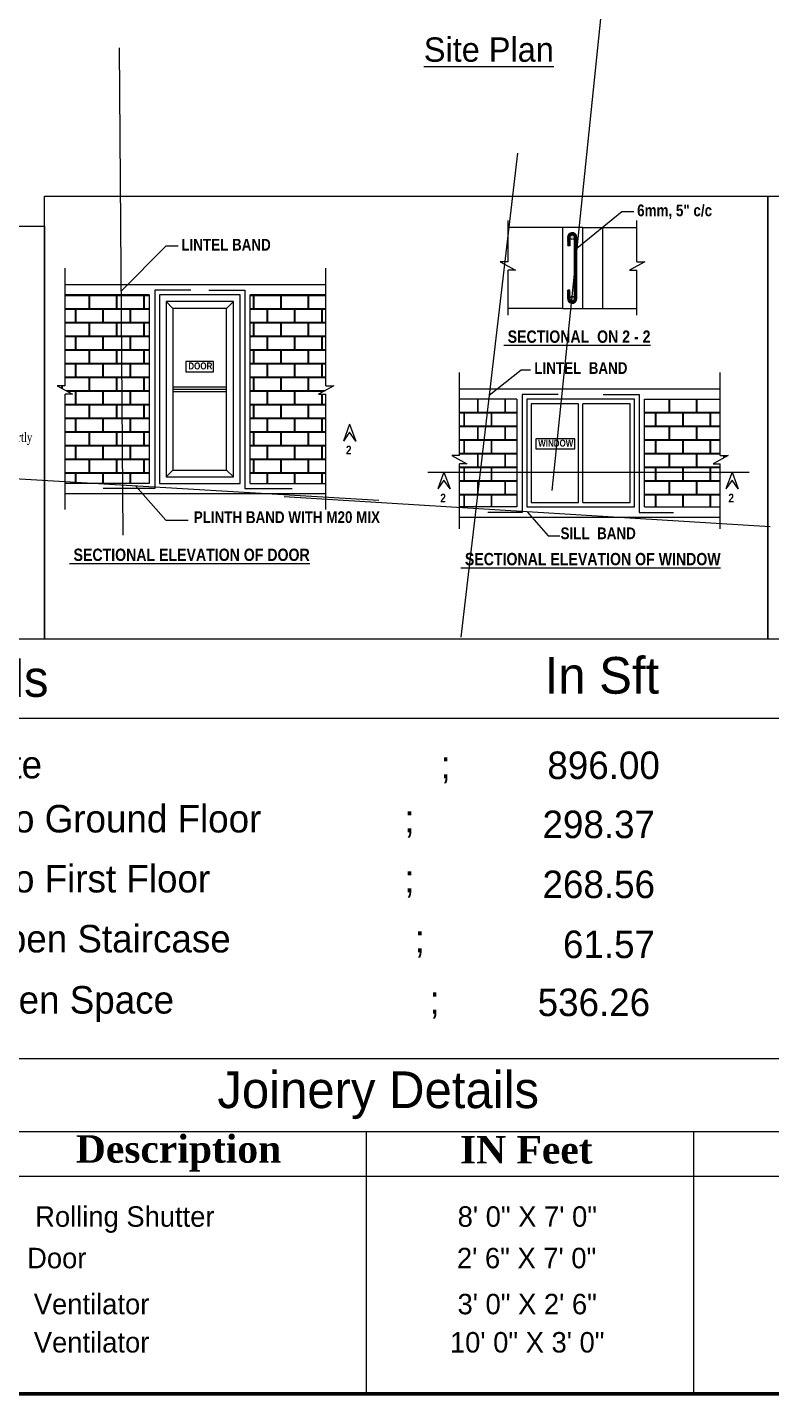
# Model space of a CAD drawing. Header units: millimetres. Extents: x 0 to 54.7, y 0 to 44.6.
# Drawn here: x 30.11 to 42.35, y 0 to 22.48 of the extents above; entities that cross this region are included whole.
import ezdxf
from ezdxf.enums import TextEntityAlignment as Align

# ---------------------------------------------------------------- set-up
doc = ezdxf.new("R2010")
doc.units = ezdxf.units.MM
doc.header["$MEASUREMENT"] = 0
doc.layers.get('0').update_dxf_attribs({"lineweight": 5})
doc.layers.add('FLOOR-STILT', color=7, linetype='Continuous', lineweight=50)
doc.styles.add('dim', font='ARIALNB.TTF')
doc.styles.add('STYLE 2', font='ANTQUABI.TTF')
doc.styles.add('style3', font='TIMES_0.TTF', dxfattribs={"width": 0.75})
doc.styles.add('swiss', font='ARIALNB.TTF')
doc.styles.add('TNR', font='TIMESBI_0.TTF')
doc.dimstyles.new('EQ', dxfattribs={"dimscale": 3.779, "dimtxt": 1.5, "dimasz": 1.5, "dimexe": 1.25, "dimexo": 1, "dimgap": 1, "dimtad": 1, "dimtih": 1, "dimtoh": 1, "dimdec": 1, "dimlunit": 3, "dimtxsty": 'dim', "dimblk": 'OBLIQUE', "dimcen": 2.5, "dimse1": 1, "dimse2": 1, "dimclrd": 140, "dimclre": 140, "dimadec": 0, "dimazin": 0, "dimtfac": 1, "dimtdec": 1, "dimtix": 1, "dimtmove": 2, "dimatfit": 3, "dimldrblk": 'OBLIQUE', "dimfxl": 0, "dimlwd": 18, "dimlwe": 18, "dimarcsym": 0})
pattern_1 = [(0, (-973.61075, -60.0515), (0.225129626, 0.225129626), [0.4397063, -0.01055295]), (0, (-973.83588, -60.04094), (0.225129626, 0.225129626), [0.4397063, -0.01055295]), (90, (-973.61075, -60.0515), (-0.225129626, 0.225129626), [-0.23568258, 0.21457668]), (90, (-973.6213, -60.0515), (-0.225129626, 0.225129626), [-0.23568258, 0.21457668])]

msp = doc.modelspace()

# ---------------------------------------------------------------- hatches: boundary and pattern name
h = msp.add_hatch()
h.set_pattern_fill('ANSI31', color=256, scale=0.001847, angle=90, style=0)
h.set_pattern_definition([(135, (104.8369357, -1028.9323626), (-0.00414559077, -0.00414559077), [])])
h.paths.add_polyline_path([(39.157, 19.028, 0.981267), (39.009, 19.028), (39.009, 18.885), (39.046, 18.885), (39.046, 19.025, -1.027107), (39.12, 19.025), (39.12, 18.015, -1.027107), (39.046, 18.015), (39.046, 18.156), (39.009, 18.156), (39.009, 18.012, 0.981267), (39.157, 18.013)])
h = msp.add_hatch(color=256)
h.paths.add_polyline_path([(39.119, 19.027, 0.405646), (39.083, 19.063, 1), (39.083, 18.989, 0.405646), (39.119, 19.025)])
h.paths.add_polyline_path([(39.119, 18.015, 0.405646), (39.083, 18.05, 0.407159), (39.046, 18.014), (39.046, 18.013, 0.407159), (39.083, 17.977, 0.405646), (39.119, 18.012)])
h = msp.add_hatch()
h.set_pattern_fill('AR-B816C', color=256, scale=0.001108, style=0)
h.set_pattern_definition(pattern_1)
h.paths.add_polyline_path([(30.737, 16.581), (30.605, 16.581), (30.857, 16.442), (30.737, 16.442), (30.737, 14.975), (32.12, 14.975), (32.12, 18.077), (30.737, 18.077)])
h = msp.add_hatch()
h.set_pattern_fill('AR-B816C', color=256, scale=0.001108, style=0)
h.set_pattern_definition(pattern_1)
h.paths.add_polyline_path([(33.782, 14.975), (35.028, 14.975), (35.028, 16.442), (34.908, 16.442), (35.159, 16.581), (35.028, 16.581), (35.028, 18.077), (33.782, 18.077)])
h = msp.add_hatch()
h.set_pattern_fill('AR-B816C,_O', color=256, scale=0.001108)
h.set_pattern_definition([(0, (-473.73238, -23.03547), (0.22512963, 0.22512963), [0.4397063, -0.01055295]), (0, (-473.9575, -23.02492), (0.22512963, 0.22512963), [0.4397063, -0.01055295]), (90, (-473.73238, -23.03547), (-0.22512963, 0.22512963), [-0.23568258, 0.21457668]), (90, (-473.74293, -23.03547), (-0.22512963, 0.22512963), [-0.23568258, 0.21457668])])
h.paths.add_polyline_path([(38.17, 16.36), (37.23, 16.36), (37.23, 15.437), (37.099, 15.437), (37.35, 15.298), (37.23, 15.298), (37.23, 14.588), (38.17, 14.588)])
h.paths.add_polyline_path([(40.275, 14.588), (41.521, 14.588), (41.521, 15.298), (41.401, 15.298), (41.652, 15.437), (41.521, 15.437), (41.521, 16.36), (40.275, 16.36)])
h.paths.add_polyline_path([(38.861, 14.026), (39.66, 14.026), (39.66, 14.205), (38.861, 14.205)], flags=9)

# ---------------------------------------------------------------- linework, layer by layer
for p, q in [((38.03, 18.622), (38.03, 19.299)), ((38.923, 19.185), (38.03, 19.185)), ((39.256, 19.185), (40.149, 19.185)), ((39.588, 17.855), (39.588, 19.185)), ((40.149, 18.622), (40.149, 19.299)), ((39.009, 19.027), (39.009, 18.885)), ((39.046, 18.885), (39.009, 18.885)), ((39.046, 19.027), (39.046, 18.885)), ((39.12, 18.015), (39.12, 19.027)), ((39.157, 18.015), (39.157, 19.028)), ((30.737, 16.581), (30.737, 18.517)), ((35.028, 16.581), (35.028, 18.517)), ((37.899, 18.622), (38.15, 18.483)), ((38.03, 18.622), (37.899, 18.622)), ((38.03, 17.742), (38.03, 18.483)), ((38.15, 18.483), (38.03, 18.483)), ((40.281, 18.622), (40.029, 18.483)), ((40.029, 18.483), (40.149, 18.483)), ((40.149, 18.622), (40.281, 18.622)), ((40.149, 17.742), (40.149, 18.483)), ((35.028, 18.243), (30.737, 18.243)), ((32.12, 18.077), (30.737, 18.077)), ((32.12, 18.077), (32.12, 14.975)), ((32.209, 18.156), (32.209, 14.893)), ((32.803, 18.156), (32.209, 18.156)), ((33.616, 18.077), (32.286, 18.077)), ((32.286, 18.077), (32.286, 14.975)), ((33.616, 18.077), (32.286, 18.077)), ((33.099, 18.156), (33.692, 18.156)), ((33.616, 14.975), (33.616, 18.077)), ((33.692, 18.156), (33.692, 14.893)), ((35.028, 18.077), (33.782, 18.077)), ((33.782, 14.975), (33.782, 18.077)), ((39.009, 18.013), (39.009, 18.156)), ((39.046, 18.156), (39.009, 18.156)), ((39.046, 18.013), (39.046, 18.156)), ((32.508, 17.855), (32.397, 17.966)), ((33.394, 17.855), (33.505, 17.966)), ((38.923, 17.855), (38.03, 17.855)), ((39.256, 17.855), (40.149, 17.855)), ((37.23, 15.437), (37.23, 16.801)), ((41.521, 15.437), (41.521, 16.801)), ((30.737, 16.581), (30.605, 16.581)), ((30.605, 16.581), (30.857, 16.442)), ((30.737, 14.544), (30.737, 16.442)), ((30.857, 16.442), (30.737, 16.442)), ((32.508, 16.563), (33.394, 16.563)), ((32.508, 16.526), (33.394, 16.526)), ((32.508, 16.489), (33.394, 16.489)), ((35.159, 16.581), (34.908, 16.442)), ((34.908, 16.442), (35.028, 16.442)), ((35.028, 16.581), (35.159, 16.581)), ((35.028, 14.544), (35.028, 16.442)), ((41.521, 16.526), (37.23, 16.526)), ((38.259, 16.44), (38.259, 14.497)), ((38.853, 16.44), (38.259, 16.44)), ((39.592, 16.44), (40.186, 16.44)), ((40.186, 16.44), (40.186, 14.497)), ((38.17, 16.36), (37.23, 16.36)), ((38.17, 16.36), (38.17, 14.588)), ((39.185, 14.661), (39.185, 16.286)), ((39.259, 14.661), (39.259, 16.286)), ((40.275, 16.36), (41.521, 16.36)), ((40.275, 14.588), (40.275, 16.36)), ((35.418, 15.952), (35.316, 15.673)), ((35.418, 15.819), (35.316, 15.673)), ((35.418, 15.952), (35.52, 15.673)), ((35.52, 15.673), (35.418, 15.819)), ((37.23, 15.437), (37.099, 15.437)), ((37.099, 15.437), (37.35, 15.298)), ((37.23, 14.231), (37.23, 15.298)), ((37.35, 15.298), (37.23, 15.298)), ((41.652, 15.437), (41.401, 15.298)), ((41.401, 15.298), (41.521, 15.298)), ((41.521, 15.437), (41.652, 15.437)), ((41.521, 14.231), (41.521, 15.298)), ((32.508, 15.196), (32.397, 15.085)), ((33.394, 15.196), (33.505, 15.085)), ((36.707, 15.163), (41.994, 15.163)), ((36.971, 15.163), (36.869, 14.884)), ((36.971, 15.163), (37.073, 14.884)), ((41.714, 15.163), (41.612, 14.884)), ((41.714, 15.163), (41.816, 14.884)), ((32.12, 14.975), (30.737, 14.975)), ((32.209, 14.893), (31.359, 14.893)), ((32.286, 14.975), (33.616, 14.975)), ((33.692, 14.893), (34.474, 14.893)), ((33.782, 14.975), (35.028, 14.975)), ((36.971, 15.03), (36.869, 14.884)), ((37.073, 14.884), (36.971, 15.03)), ((41.714, 15.03), (41.612, 14.884)), ((41.816, 14.884), (41.714, 15.03)), ((30.737, 14.808), (35.028, 14.808)), ((38.17, 14.588), (37.23, 14.588)), ((37.23, 14.421), (41.521, 14.421)), ((38.259, 14.497), (37.695, 14.497)), ((40.186, 14.497), (40.75, 14.497)), ((40.275, 14.588), (41.521, 14.588)), ((25.31, 11.116), (45.627, 11.116)), ((45.627, 5.508), (25.31, 5.508))]:
    msp.add_line(p, q)
at = {"ltscale": 2}
for p, q in [((25.31, 4.314), (45.627, 4.314)), ((25.31, 4.314), (45.627, 4.314)), ((25.31, 4.314), (45.627, 4.314)), ((25.31, 4.314), (45.627, 4.314)), ((35.693, 4.314), (35.693, 0.291)), ((35.693, 4.314), (35.693, 0)), ((41.081, 4.314), (41.081, 0)), ((25.338, 3.579), (45.655, 3.579))]:
    msp.add_line(p, q, dxfattribs=at)
for points in [[(0, 44.557), (54.749, 44.557), (54.749, 12.411), (0, 12.411)], [(30.396, 19.7), (42.306, 19.7), (42.306, 12.411), (30.396, 12.411)], [(42.306, 19.7), (54.48, 19.7), (54.48, 12.411), (42.306, 12.411)], [(21.49, 19.209), (30.396, 19.209), (30.396, 12.411), (21.49, 12.411)], [(39.256, 17.855), (39.256, 19.185), (38.923, 19.185), (38.923, 17.855)], [(32.397, 15.085), (33.505, 15.085), (33.505, 17.966), (32.397, 17.966)], [(32.508, 15.196), (33.394, 15.196), (33.394, 17.855), (32.508, 17.855)], [(32.724, 16.813), (33.176, 16.813), (33.176, 16.982), (32.724, 16.982)], [(38.336, 14.588), (40.109, 14.588), (40.109, 16.36), (38.336, 16.36)], [(38.485, 15.543), (39.125, 15.543), (39.125, 15.711), (38.485, 15.711)]]:
    msp.add_lwpolyline(points, close=True)
at = {"color": 254}
msp.add_lwpolyline([(0, 44.557), (54.749, 44.557), (54.749, 0), (0, 0), (0, 0)], close=True, dxfattribs=at)
at = {"ltscale": 2}
for points in [[(30.396, 19.7), (42.306, 19.7), (42.306, 12.411), (30.396, 12.411)], [(0, 0), (54.749, 0), (54.749, 12.411), (0, 12.411)]]:
    msp.add_lwpolyline(points, close=True, dxfattribs=at)
for points in [[(39.185, 16.286), (38.41, 16.286), (38.41, 14.661), (39.185, 14.661)], [(39.259, 14.661), (40.035, 14.661), (40.035, 16.286), (39.259, 16.286)]]:
    msp.add_lwpolyline(points)
for centre in [(39.083, 19.026), (39.083, 18.014)]:
    msp.add_circle(centre, 0.0369)
for centre, start, end in [((39.083, 19.026), 359.0217, 181.1886), ((39.083, 18.014), 178.8114, 0.9783)]:
    msp.add_arc(centre, 0.0739, start, end)
at = {"layer": 'FLOOR-STILT', "color": 64}
msp.add_lwpolyline([(0, 44.557), (54.749, 44.557), (54.749, 0), (0, 0), (0, 0)], close=True, dxfattribs=at)

# ---------------------------------------------------------------- texts
for s, height, style, p in [('%%USite Plan', 0.4, 'STYLE 2', (36.64, 21.913)), ('6mm, 5" c/c', 0.1928, 'swiss', (40.152, 19.371)), ('LINTEL BAND', 0.1928, 'swiss', (32.648, 18.806)), ('%%U SECTIONAL  ON 2 - 2', 0.20295, 'swiss', (37.956, 17.289)), ('DOOR', 0.115, 'swiss', (32.763, 16.851)), ('LINTEL  BAND', 0.1928, 'swiss', (38.459, 16.777)), ('2', 0.144, 'swiss', (35.358, 15.452)), ('WINDOW', 0.115, 'swiss', (38.523, 15.581)), ('2', 0.144, 'swiss', (36.911, 14.662)), ('2', 0.144, 'swiss', (41.654, 14.662)), ('PLINTH BAND WITH M20 MIX', 0.1928, 'swiss', (32.852, 14.324)), ('SILL  BAND', 0.1928, 'swiss', (38.891, 14.058)), ('%%u SECTIONAL ELEVATION OF DOOR', 0.20295, 'swiss', (30.809, 13.7)), ('%%u SECTIONAL ELEVATION OF WINDOW', 0.20295, 'swiss', (37.252, 13.629)), ('Area of The Site                                       ;', 0.45281, 'STYLE 2', (25.979, 10.123)), ('Area Of The Pro Ground Floor              ;', 0.45281, 'STYLE 2', (25.821, 9.233)), ('Area Of The Pro First Floor                   ;', 0.45281, 'STYLE 2', (25.821, 8.246)), ('Area Of The Open Staircase                  ;', 0.45281, 'STYLE 2', (25.821, 7.259)), ('Area Of The Open Space                         ;', 0.45281, 'STYLE 2', (25.695, 6.253))]:
    msp.add_text(s, height=height, dxfattribs=dict(style=style)).set_placement(p)
at = {"style": 'style3', "width": 0.75}
msp.add_text('Country roofing pan tiles extra large to cover partly', height=0.1556, dxfattribs=at).set_placement((28.373, 15.736), align=Align.MIDDLE_CENTER)
for s, height, style, p in [('In Sft', 0.6037, 'STYLE 2', (39.572, 11.516)), ('Area Details', 0.60374, 'STYLE 2', (28.263, 11.464)), ('Joinery Details', 0.60374, 'STYLE 2', (35.889, 4.698)), ('Description', 0.45281, 'TNR', (32.602, 3.8)), ('IN Feet', 0.4528, 'TNR', (38.327, 3.787)), ('Rolling Shutter', 0.33669, 'STYLE 2', (31.718, 2.746)), ('8\' 0" X 7\' 0"', 0.33669, 'STYLE 2', (38.344, 2.746)), ('Door', 0.3367, 'STYLE 2', (30.597, 2.063)), ('2\' 6" X 7\' 0"', 0.33669, 'STYLE 2', (38.332, 2.063)), ('Ventilator', 0.3367, 'STYLE 2', (31.17, 1.306)), ('3\' 0" X 2\' 6"', 0.33669, 'STYLE 2', (38.342, 1.306)), ('Ventilator', 0.3367, 'STYLE 2', (31.17, 0.677)), ('10\' 0" X 3\' 0"', 0.33669, 'STYLE 2', (38.342, 0.677))]:
    msp.add_text(s, height=height, dxfattribs=dict(style=style)).set_placement(p, align=Align.CENTER)
at = {"style": 'STYLE 2'}
for s, p in [('896.00', (40.526, 10.112)), ('298.37', (40.446, 9.14)), ('268.56', (40.446, 8.153)), ('61.57', (40.446, 7.166)), ('536.26', (40.366, 6.212))]:
    msp.add_text(s, height=0.4528, dxfattribs=at).set_placement(p, align=Align.RIGHT)

# ---------------------------------------------------------------- leaders
for points in [[(39.157, 18.847), (39.9, 19.451), (40.097, 19.451)], [(31.653, 18.132), (32.396, 18.886), (32.594, 18.886)], [(37.717, 16.429), (38.242, 16.844), (38.397, 16.844)], [(31.896, 14.931), (32.393, 14.372), (32.76, 14.372)], [(38.34, 14.507), (38.689, 14.112), (38.877, 14.112)]]:
    msp.add_leader(points, dimstyle='EQ', override={"dimgap": 1, "dimtad": 0})

doc.saveas('drawing.dxf')
